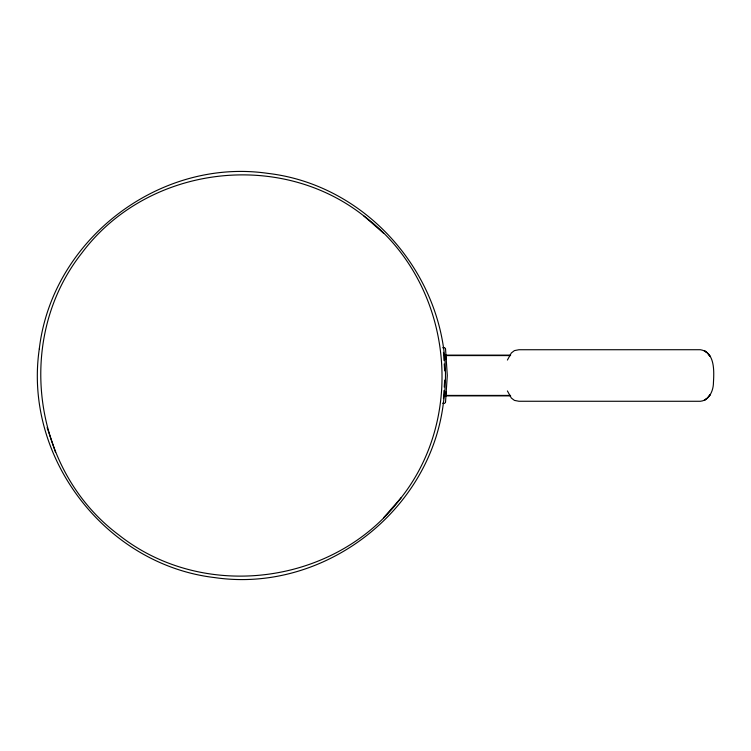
<?xml version="1.0" encoding="UTF-8"?>
<svg xmlns="http://www.w3.org/2000/svg" width="751" height="751" viewBox="0 0 751 751"><rect width="100%" height="100%" fill="white"/><g stroke="black" fill="none" stroke-linecap="round" stroke-linejoin="round"><path stroke-width="1.13" d="M443.475 398.65L444.01 390.548M444.235 387.075L444.686 380.128M445.54 402.104L447.286 375.5L445.54 348.896M446.235 391.496L445.878 394.068M507.404 360.058L511.347 352.951L514.435 350.604L518.913 349.741L700.383 349.722C715.177 352.163 714.051 371.416 713.45 382.512C713.469 390.482 709.301 400.386 700.383 401.278L518.913 401.259L514.435 400.396L511.347 398.049L507.404 390.942M445.465 402.498L444.32 403.503L442.649 403.212M400.968 497.941C468.202 412.919 450.788 280.658 363.841 215.931C278.818 148.698 146.558 166.112 81.831 253.059C14.598 338.081 32.011 470.342 118.958 535.069C203.981 602.302 336.241 584.888 400.968 497.941L383.611 517.721M442.649 347.788L444.32 347.497L445.465 348.502M445.221 355.12L510.06 355.12M445.587 355.58L510.605 355.58M445.587 395.42L510.605 395.42M445.221 395.88L510.06 395.88M363.831 215.941L383.611 233.279M47.125 427.554L55.583 452.468M445.878 356.932L446.235 359.504M443.475 352.35L444.01 360.452M444.235 363.925L444.686 370.872M39.296 348.896C23.375 457.584 105.675 564.855 214.795 577.603C323.484 593.525 430.755 511.224 443.503 402.104C459.424 293.416 377.124 186.145 268.004 173.397C159.306 157.475 52.044 239.776 39.296 348.896M710.08 394.791L708.137 397.232L710.08 394.791M707.48 398.049L704.25 400.396L707.489 398.049M707.489 352.951L704.25 350.604L707.48 352.951M709.93 356.209L708.09 353.768L709.93 356.209"/></g></svg>
